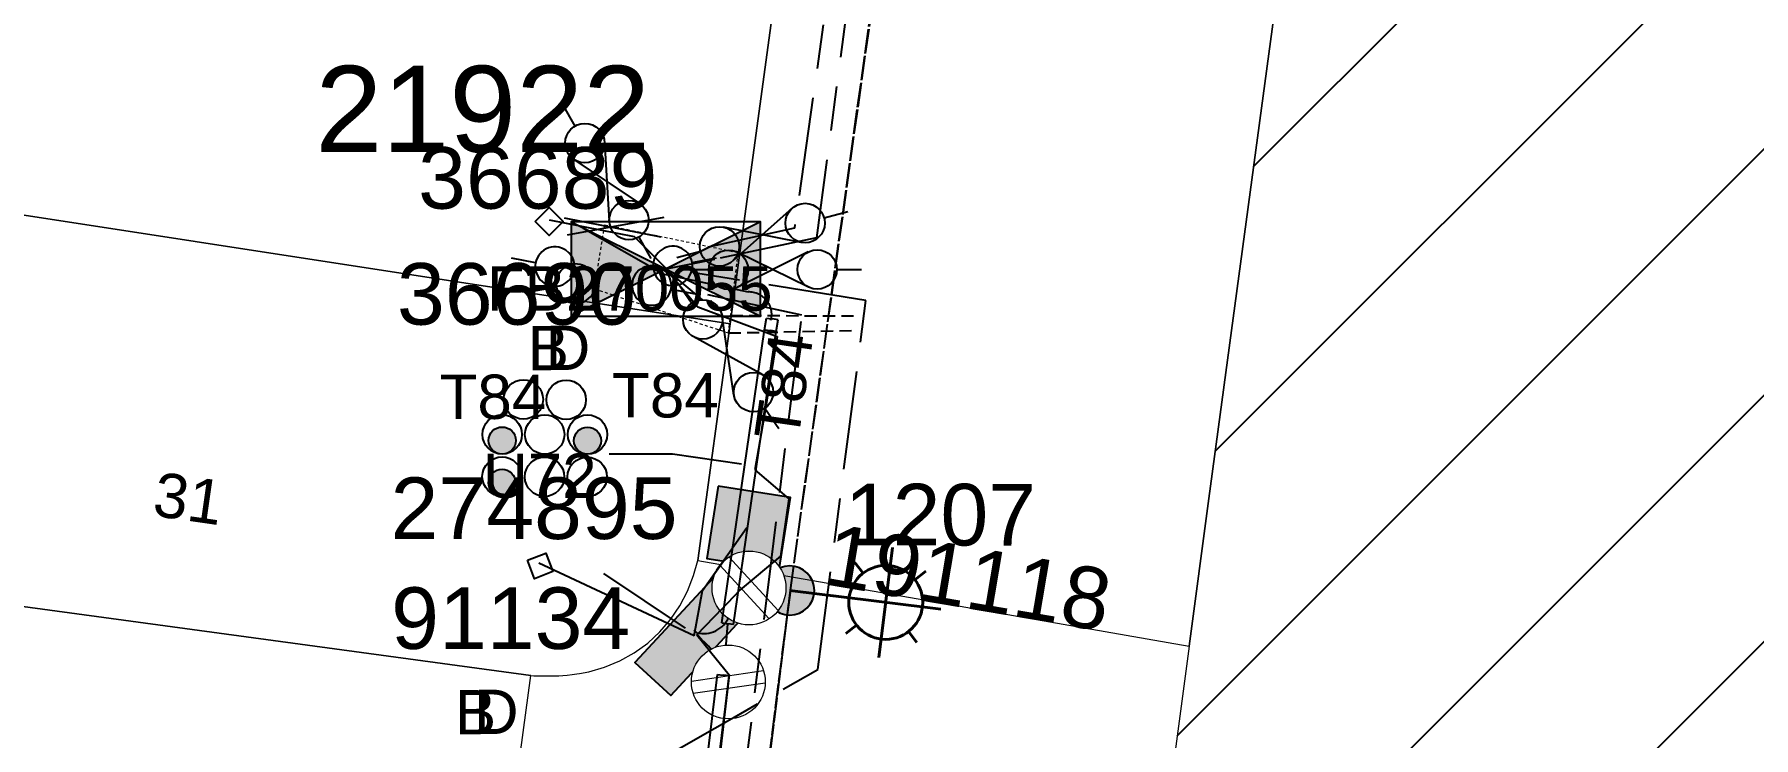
# Model space of a CAD drawing. Header units: metres. Extents: x 307881 to 309377, y 6244646 to 6245709.
# Drawn here: x 308409.3 to 308479.1, y 6245055.6 to 6245084.2 of the extents above; entities that cross this region are included whole.
import ezdxf
from ezdxf.enums import TextEntityAlignment as Align

# ---------------------------------------------------------------- set-up
doc = ezdxf.new("R2010")
doc.units = ezdxf.units.M
for name, pattern in [('Cable Exist OH', [1, 1, 0]), ('Cable Exist UG', [8.2, 4, -1.2, 1.8, -1.2]), ('DASHED', [0.75, 0.5, -0.25]), ('HIDDEN', [0.375, 0.25, -0.125]), ('HIDDEN2', [0.1875, 0.125, -0.0625])]:
    doc.linetypes.add(name, pattern=pattern)
doc.layers.get('0').update_dxf_attribs({"color": 6})
for name, color, linetype in [('_User Miscellaneous1', 7, 'Continuous'), ('_User Miscellaneous7', 7, 'Continuous'), ('_User Miscellaneous9', 7, 'Continuous'), ('Duct_SP_EXT', 7, 'Continuous'), ('Equip_HV_EXT', 7, 'Continuous'), ('Equip_LV_EXT', 7, 'Continuous'), ('Equip_SP_SL_EXT', 7, 'Continuous'), ('Mains_HV_EXT', 7, 'Continuous'), ('Mains_LV_EXT', 7, 'Continuous'), ('Mains_LV_SL_EXT', 7, 'Continuous'), ('Mains_SL_EXT', 7, 'Continuous'), ('Services_SP_EXT', 7, 'Continuous'), ('Sub_SP_EXT', 7, 'Continuous'), ('SupportsOH_SP_TR_HV_LV_SL_EXT', 7, 'Continuous'), ('SupportsUG_SP_LV_EXT', 7, 'Continuous'), ('SupportsUG_SP_LV_SL_EXT', 7, 'Continuous'), ('Trench_SP_EXT', 7, 'Continuous')]:
    doc.layers.add(name, color=color, linetype=linetype)
for name, color, linetype, lineweight in [('Cadastre Buildings_SP_EXT', 9, 'Continuous', 5), ('Cadastre Land Parcels_SP_EXT', 9, 'Continuous', 5), ('Cadastre Other Property_SP_EXT', 9, 'HIDDEN', 5), ('Cadastre Roads_SP_EXT', 9, 'Continuous', 5)]:
    doc.layers.add(name, color=color, linetype=linetype, lineweight=lineweight)
doc.layers.add('UNKNOWN_FEATURES', color=1, linetype='DASHED', plot=False)
doc.styles.add('COLUMN_LABEL', font='arial.ttf')
doc.styles.add('iecARIAL', font='arial.ttf', dxfattribs={"height": 2})
doc.styles.add('POLE_LABEL', font='arial.ttf')
doc.styles.get("Standard").update_dxf_attribs({"font": 'arial.ttf'})
doc.styles.add('SWITCH_LABEL', font='arial.ttf', dxfattribs={"height": 2.5})

# ---------------------------------------------------------------- blocks, each defined once
blk = doc.blocks.new('SUB_PADMOUNT_EXT')
for points in [[(0, 0), (-3.84, 1.92), (-3.84, -1.92)], [(0, 0), (3.84, 1.92), (3.84, -1.92)]]:
    blk.add_hatch(color=256).paths.add_polyline_path(points)
for p, q in [((3.84, 1.92), (-3.84, -1.92)), ((-3.84, 1.92), (3.84, -1.92))]:
    blk.add_line(p, q)
blk.add_lwpolyline([(-3.84, -1.92), (3.84, -1.92), (3.84, 1.92), (-3.84, 1.92)], close=True)
for tag, height, flags, p in [('ASSET_NUM', 2.5, 8, (2, 2)), ('STREET_CODE', 0.2, 9, (1.5, 0)), ('OPERATING_VOLTAGE', 0.2, 9, (1.5, -0.6)), ('ORIENTATION', 0.2, 9, (1.5, -0.8)), ('CONSTRUCTED_VOLTAGE', 0.2, 9, (1.5, -0.2)), ('NO_PHASES', 0.2, 9, (1.5, -0.4)), ('OWNED_BY', 0.2, 9, (1.5, -1)), ('OPERATED_BY', 0.2, 9, (1.5, -1.2)), ('MAINTAINED_BY', 0.2, 9, (1.5, -1.4)), ('SECONDARY_VOLTAGE', 0.2, 9, (1.5, -1.6)), ('STATE', 0.2, 9, (1.5, -1.8)), ('PARENT', 0.2, 9, (1.5, -2)), ('SUBSTATION_TYPE', 0.2, 9, (1.5, -2.2)), ('USAGE', 0.2, 9, (1.5, -2.4)), ('LEGEND', 0.2, 9, (1.5, -2.6)), ('LOCATION', 0.2, 9, (1.5, -2.8)), ('STREETNAME', 0.2, 9, (1.5, -3)), ('SUBURB', 0.2, 9, (1.5, -3.2)), ('NOTES', 0.2, 9, (1.5, -3.4)), ('Z', 0.2, 1, (1.5, -3.6))]:
    blk.add_attdef(tag, text='', height=height, dxfattribs=dict(flags=flags)).set_placement(p, align=Align.MIDDLE_LEFT)
blk = doc.blocks.new('COLUMN_EXT')
blk.add_hatch(color=256).paths.add_polyline_path([(-1.485, 1.485), (-1.485, -1.485), (1.485, -1.485), (1.485, 1.485)])
blk.add_lwpolyline([(-1.485, -1.485), (1.485, -1.485), (1.485, 1.485), (-1.485, 1.485)], close=True)
for tag, height, style, flags, p in [('ASSET_NUM', 2.5, 'COLUMN_LABEL', 8, (2, 2)), ('STRUCTURE_PLANT_NUMBER', 0.2, 'POLE_LABEL', 9, (1.813, 0.031)), ('STREET_CODE', 0.2, 'COLUMN_LABEL', 9, (1.813, -0.2))]:
    blk.add_attdef(tag, text='', height=height, dxfattribs=dict(style=style, flags=flags)).set_placement(p, align=Align.MIDDLE_LEFT)
at = {"flags": 9}
for tag, p in [('OWNED_BY', (1.813, -0.6)), ('STATE', (1.813, -0.8)), ('COLUMN_TYPE', (1.813, -0.4)), ('USAGE', (1.813, -1)), ('LEGEND', (1.813, -1.2)), ('LOCATION', (1.813, -1.4)), ('STREETNAME', (1.813, -1.6)), ('SUBURB', (1.813, -1.8)), ('NOTES', (1.813, -2))]:
    blk.add_attdef(tag, text='', height=0.2, dxfattribs=at).set_placement(p, align=Align.MIDDLE_LEFT)
at = {"flags": 1}
blk.add_attdef('Z', (1.813, -2.351), '', height=0.2, dxfattribs=at)
blk = doc.blocks.new('PILLAR_EXT')
blk.add_hatch(color=256).paths.add_polyline_path([(-2.475, 0.99), (-2.475, -0.99), (2.475, -0.99), (2.475, 0.99)])
blk.add_lwpolyline([(-2.475, -0.99), (2.475, -0.99), (2.475, 0.99), (-2.475, 0.99)], close=True)
at = {"style": 'iecARIAL', "flags": 8}
blk.add_attdef('ASSET_NUM', (1.5, 3.5), '', height=2.5, dxfattribs=at)
for tag, p, flags in [('OWNED_BY', (0, -0.2), 9), ('STATE', (0, -0.4), 9), ('SUPPORT_TYPE', (0, -0.6), 9), ('USAGE', (0, -0.8), 9), ('LEGEND', (0, -1), 9), ('LOCATION', (0, -1.2), 9), ('NOTES', (0, -1.4), 9), ('STREETNAME', (0, -1.8), 9), ('SUBURB', (0, -2), 1), ('PARENT', (0, -1.6), 9)]:
    blk.add_attdef(tag, p, '', height=0.2, dxfattribs=dict(flags=flags))
blk = doc.blocks.new('DUCT_EXT')
blk.add_circle((0, 0.8), 0.8)
at = {"flags": 1}
blk.add_attdef('Z', (0, 0), '', height=0.2, dxfattribs=at)
at = {"flags": 9}
for tag, p in [('DUCT_CODE', (0, 0)), ('XSECT_TYPE', (0, -0.2)), ('STATE', (0, -0.6)), ('FB_REFERENCE', (0, -0.4)), ('NOTES', (0, -0.8))]:
    blk.add_attdef(tag, text='', height=0.2, dxfattribs=at).set_placement(p, align=Align.MIDDLE_LEFT)
blk = doc.blocks.new('*U70')
at = {"lineweight": 40}
for p, q in [((4.171, 1.749), (3.616, -2.716)), ((2.626, 1.144), (2.972, 0.7)), ((5.52, 0.784), (5.077, 0.438)), ((0, 0), (2.408, -0.299)), ((1.661, -0.206), (6.126, -0.761)), ((2.266, -1.751), (2.71, -1.405)), ((5.161, -2.111), (4.815, -1.667))]:
    blk.add_line(p, q, dxfattribs=at)
blk.add_circle((3.893, -0.484), 1.5, dxfattribs=at)
at = {"color": 7, "style": 'iecARIAL', "flags": 8}
blk.add_attdef('ASSET_NUM', (1.5, 1.5), '', height=2.5, dxfattribs=at)
for tag, p, height, flags in [('CONSTRUCTED_VOLTAGE', (0.981, -0.653), 0.2, 9), ('CONTROL_TYPE', (0.981, -0.853), 0.2, 9), ('LANTERN_PURPOSE', (0.981, -1.053), 0.2, 9), ('LANTERN_TYPE', (0.981, -1.253), 0.2, 9), ('NO_PHASES', (0.981, -1.453), 0.2, 9), ('LNUMBER', (2.181, -3.253), 2.5, 8), ('OPERATING_VOLTAGE', (0.981, -1.653), 0.2, 9), ('ORIENTATION', (0.981, -1.853), 0.2, 9), ('OWNED_BY', (0.981, -2.053), 0.2, 9), ('STATE', (0.981, -2.253), 0.2, 9), ('CEXIST', (0.981, -2.653), 0.2, 9), ('CNEW', (0.981, -2.853), 0.2, 9), ('USAGE', (0.981, -2.453), 0.2, 9), ('CNUMBER', (0.981, -3.053), 0.2, 9), ('CREMOVE', (0.981, -3.253), 0.2, 9), ('CREPLACE', (0.981, -3.453), 0.2, 9), ('LKINGHEIGHT', (0.981, -3.653), 0.2, 9), ('LBRACKET', (0.981, -3.853), 0.2, 9), ('LBRACKETVOCAB', (0.981, -4.053), 0.2, 9), ('LCATEGORY', (0.981, -4.253), 0.2, 9), ('LCHARGE1', (0.981, -4.453), 0.2, 9), ('LCHARGE1PERCENT', (0.981, -4.653), 0.2, 9), ('LCHARGE2', (0.981, -4.853), 0.2, 9), ('LCHARGE2PERCENT', (0.981, -5.053), 0.2, 9), ('LCHARGE3', (0.981, -5.253), 0.2, 9), ('LCHARGE3PERCENT', (0.981, -5.453), 0.2, 9), ('LEXIST', (0.981, -5.653), 0.2, 9), ('LLAMP', (0.981, -5.853), 0.2, 9), ('LLAMPVOCAB', (0.981, -6.053), 0.2, 9), ('LMAST', (0.981, -6.253), 0.2, 9), ('LMASTVOCAB', (0.981, -6.453), 0.2, 9), ('LNEW', (0.981, -6.653), 0.2, 9), ('LANTNUMBER', (0.981, -6.853), 0.2, 9), ('LOUTREACH', (0.981, -7.253), 0.2, 9), ('LOUTREACHVOCAB', (0.981, -7.453), 0.2, 9), ('LRATECODE', (0.981, -7.653), 0.2, 9), ('LREMOVE', (0.981, -7.853), 0.2, 9), ('LREPLACE', (0.981, -8.053), 0.2, 9), ('LTYPE', (0.981, -8.253), 0.2, 9), ('LTYPEVOCAB', (0.981, -8.453), 0.2, 9), ('STREETNAME', (0.981, -9.253), 0.2, 9), ('LEGEND', (0.981, -8.653), 0.2, 9), ('LOCATION', (0.981, -8.853), 0.2, 9), ('NOTES', (0.981, -9.053), 0.2, 9), ('SUBURB', (0.981, -9.453), 0.2, 1)]:
    blk.add_attdef(tag, p, '', height=height, dxfattribs=dict(flags=flags))
blk = doc.blocks.new('CCP_EXT')
at = {"flags": 9}
for tag, p in [('USAGE', (0, -1.2)), ('LEGEND', (0, -1.4)), ('STATE', (0, -1.8)), ('LIFE_SUPPORT', (0, -1.6)), ('NOTES', (0, -2))]:
    blk.add_attdef(tag, text='', height=0.2, dxfattribs=at).set_placement(p, align=Align.MIDDLE_LEFT)
blk.add_wipeout([(0, 0.566), (0.566, 0), (0, -0.566), (-0.566, 0)])
blk.add_lwpolyline([(-0.566, 0), (0, 0.566), (0.566, 0), (0, -0.566), (-0.566, 0)])
at = {"flags": 1}
blk.add_attdef('Z', (0, 0), '', height=0.2, dxfattribs=at)
at = {"flags": 9}
for tag, p in [('CCP_TYPE', (0, 0)), ('OPERATING_VOLTAGE', (0, -0.6)), ('ORIENTATION', (0, -0.8)), ('CONSTRUCTED_VOLTAGE', (0, -0.2)), ('NO_PHASES', (0, -0.4)), ('OWNED_BY', (0, -1))]:
    blk.add_attdef(tag, text='', height=0.2, dxfattribs=at).set_placement(p, align=Align.MIDDLE_LEFT)
blk = doc.blocks.new('POLE_EXT')
blk.add_hatch(color=256).paths.add_polyline_path([(-1, 0, 1), (1, 0, 1)])
blk.add_lwpolyline([(-1, 0, 1), (1, 0, 1)], format="xyb", close=True)
for tag, height, flags, p in [('pNumber', 2.5, 8, (-17.84, 2.067)), ('OWNED_BY', 0.2, 9, (1.355, -0.4)), ('SPECIAL_USE', 0.2, 9, (1.355, -0.8)), ('PARENT', 0.2, 9, (1.355, -0.6)), ('cLV', 0.2, 9, (1.355, -1.4)), ('STATE', 0.2, 9, (1.355, -1)), ('USAGE', 0.2, 9, (1.355, -1.2)), ('cHV', 0.2, 9, (1.355, -2)), ('hDepth', 0.2, 9, (1.355, -1.6)), ('hDia', 0.2, 9, (1.355, -1.8)), ('LBRACKET', 0.2, 9, (1.355, -2.2)), ('LExisting', 0.2, 9, (1.355, -2.4)), ('LANTNUMBER', 0.2, 9, (1.355, -2.6)), ('LOther', 0.2, 9, (1.355, -2.8)), ('cLinedev', 0.2, 9, (1.355, -3.4)), ('LRemove', 0.2, 9, (1.355, -3)), ('LEGEND', 0.2, 9, (1.355, -3.2)), ('pExisting', 0.2, 9, (1.355, -3.8)), ('LOCATION', 0.2, 9, (1.355, -3.6)), ('PFNUMBER', 0.2, 9, (1.355, -4)), ('NEWPFNUMBER', 0.2, 9, (1.355, -4.2)), ('pFooting', 0.2, 9, (1.355, -4.4)), ('pNew', 0.2, 9, (1.355, -4.6)), ('pRelocate', 0.2, 9, (1.355, -5)), ('pRemove', 0.2, 9, (1.355, -5.2)), ('pReplace', 0.2, 9, (1.355, -5.4)), ('pStay', 0.2, 9, (1.355, -5.6)), ('cspan', 0.2, 9, (1.355, -6)), ('STREETNAME', 0.2, 9, (1.355, -6.2)), ('pType', 0.2, 9, (1.355, -5.8)), ('SUBURB', 0.2, 9, (1.355, -6.4)), ('OPERATED_BY', 0.2, 9, (1.355, -7.014)), ('NOTES', 0.2, 9, (1.355, -6.6)), ('MAINTAINED_BY', 0.2, 9, (1.355, -6.814))]:
    blk.add_attdef(tag, text='', height=height, dxfattribs=dict(flags=flags)).set_placement(p, align=Align.MIDDLE_LEFT)
at = {"style": 'POLE_LABEL'}
for tag, height, flags, p in [('ASSET_NUM', 2.5, 8, (2, 2)), ('STRUCTURE_PLANT_NUMBER', 0.2, 9, (1.355, 0.028)), ('STREET_CODE', 0.2, 9, (1.355, -0.2))]:
    blk.add_attdef(tag, text='', height=height, dxfattribs=dict(at, flags=flags)).set_placement(p, align=Align.MIDDLE_LEFT)
at = {"flags": 1}
blk.add_attdef('Z', (1.355, -7.328), '', height=0.2, dxfattribs=at)
blk = doc.blocks.new('LV_UG_LINKS_CLOSED_EXT')
blk.add_wipeout([(-1.056, 1.057), (-1.18, 0.916), (-1.286, 0.761), (-1.371, 0.594), (-1.435, 0.417), (-1.476, 0.234), (-1.493, 0.047), (-1.487, -0.14), (-1.458, -0.326), (-1.406, -0.506), (-1.331, -0.678), (-1.236, -0.839), (-1.121, -0.988), (-0.988, -1.12), (-0.84, -1.235), (-0.679, -1.331), (-0.506, -1.406), (-0.326, -1.458), (-0.141, -1.487), (0.047, -1.493), (0.233, -1.476), (0.416, -1.435), (0.593, -1.371), (0.76, -1.286), (0.915, -1.181), (1.056, -1.057), (1.18, -0.916), (1.286, -0.761), (1.371, -0.594), (1.435, -0.417), (1.476, -0.234), (1.493, -0.047), (1.487, 0.14), (1.458, 0.326), (1.406, 0.506), (1.331, 0.678), (1.236, 0.839), (1.121, 0.988), (0.988, 1.12), (0.84, 1.235), (0.679, 1.331), (0.506, 1.406), (0.326, 1.458), (0.141, 1.487), (-0.047, 1.493), (-0.233, 1.476), (-0.416, 1.435), (-0.593, 1.371), (-0.76, 1.286), (-0.915, 1.181)])
at = {"lineweight": 20}
for p, q in [((-0.25, -1.479), (-0.25, 1.479)), ((0.25, -1.479), (0.25, 1.479))]:
    blk.add_line(p, q, dxfattribs=at)
blk.add_circle((0, 0), 1.5, dxfattribs=at)
at = {"flags": 9}
for tag, p in [('ACTUAL_STATUS', (0, 0)), ('OPERATING_VOLTAGE', (0, -0.6)), ('ORIENTATION', (0, -0.8)), ('CONSTRUCTED_VOLTAGE', (0, -0.2)), ('NO_PHASES', (0, -0.4)), ('STATE', (0, -1)), ('SWITCH_TYPE', (0, -1.2)), ('USAGE', (0, -1.4)), ('NOTES', (0, -1.6))]:
    blk.add_attdef(tag, text='', height=0.2, dxfattribs=at).set_placement(p, align=Align.MIDDLE_LEFT)
at = {"flags": 1}
blk.add_attdef('Z', (0, 0), '', height=0.2, dxfattribs=at)
blk = doc.blocks.new('LV_UG_DFUSE_CLOSED_EXT')
for points in [[(5.04, 0.726), (2.156, -0.717)], [(5.049, -0.707), (2.156, 0.717)], [(1, 0), (0, 0)], [(6.2, 0.013), (7.2, 0.013)]]:
    blk.add_lwpolyline(points)
for centre in [(1.8, 0), (5.4, 0.011)]:
    blk.add_circle(centre, 0.8)
at = {"flags": 9}
for tag, p in [('ACTUAL_STATUS', (0, 0)), ('OPERATING_VOLTAGE', (0, -0.6)), ('ORIENTATION', (0, -0.8)), ('CONSTRUCTED_VOLTAGE', (0, -0.2)), ('NO_PHASES', (0, -0.4)), ('STATE', (0, -1)), ('SWITCH_TYPE', (0, -1.2)), ('USAGE', (0, -1.4)), ('NOTES', (0, -1.6))]:
    blk.add_attdef(tag, text='', height=0.2, dxfattribs=at).set_placement(p, align=Align.MIDDLE_LEFT)
at = {"flags": 1}
blk.add_attdef('Z', (0, 0), '', height=0.2, dxfattribs=at)
blk = doc.blocks.new('SWG_HOLEC_SU_EXT')
blk.add_line((1.8, -2), (5.8, -2))
for points in [[(1.8, -0.8, 1), (1.8, 0.8, 1)], [(5.8, -0.8, 1), (5.8, 0.8, 1)]]:
    blk.add_lwpolyline(points, format="xyb", close=True)
for points in [[(1, 0), (0, 0)], [(6.6, 0), (7.6, 0)]]:
    blk.add_lwpolyline(points)
at = {"style": 'SWITCH_LABEL', "flags": 8}
blk.add_attdef('ASSET_NUM', text='', height=2.5, rotation=179.95437, dxfattribs=at).set_placement((-2.4, 0), align=Align.MIDDLE_LEFT)
at = {"flags": 1}
blk.add_attdef('Z', (0, 0), '', height=0.2, dxfattribs=at)
at = {"flags": 9}
for tag, p in [('ACTUAL_STATUS', (0, -0.4)), ('CONSTRUCTED_VOLTAGE', (0, -0.6)), ('NO_PHASES', (0, -0.8)), ('OPERATING_VOLTAGE', (0, -1)), ('ORIENTATION', (0, -1.2)), ('OWNED_BY', (0, -1.4)), ('STATE', (0, -1.8)), ('SWITCH_TYPE', (0, -2)), ('PARENT', (0, -1.6)), ('STREETNAME', (0, -2.6)), ('SUBURB', (0, -2.8)), ('USAGE', (0, -2.2)), ('LOCATION', (0, -2.4)), ('NOTES', (0, -3))]:
    blk.add_attdef(tag, text='', height=0.2, dxfattribs=at).set_placement(p, align=Align.MIDDLE_LEFT)
at = {"style": 'SWITCH_LABEL', "flags": 9}
blk.add_attdef('STREET_CODE', text='', height=0.2, dxfattribs=at).set_placement((0, -0.2), align=Align.MIDDLE_LEFT)
blk = doc.blocks.new('CABLE_LARGE_EXT')
h = blk.add_hatch(color=256)
edge = h.paths.add_edge_path()
edge.add_arc((0, 0.55), 0.55, 0, 360)
blk.add_circle((0, 0.55), 0.55)
at = {"flags": 1}
blk.add_attdef('Z', (0, 0), '', height=0.2, dxfattribs=at)
at = {"flags": 9}
for tag, p in [('COND_CODE', (0, 0)), ('XSECT_SIZE', (0, -0.6)), ('STATE', (0, -0.4)), ('FB_REFERENCE', (0, -0.2)), ('NOTES', (0, -0.8))]:
    blk.add_attdef(tag, text='', height=0.2, dxfattribs=at).set_placement(p, align=Align.MIDDLE_LEFT)

msp = doc.modelspace()

# ---------------------------------------------------------------- hatches: boundary and pattern name
at = {"layer": '_User Miscellaneous1'}
h = msp.add_hatch(dxfattribs=at)
h.set_pattern_fill('JIS_WOOD', scale=10, style=0)
h.paths.add_polyline_path([(308499.654, 6245022.346), (308501.291, 6245034.442), (308502.952, 6245046.565), (308504.571, 6245058.572), (308506.186, 6245070.474), (308507.803, 6245082.481), (308511.415, 6245109.22), (308513.395, 6245123.956), (308515.529, 6245139.408), (308517.482, 6245153.547), (308469.821, 6245160.142), (308467.83, 6245145.562), (308465.78, 6245130.528), (308463.787, 6245115.695), (308461.833, 6245101.183), (308460.193, 6245089.012), (308457.003, 6245065.341), (308456.196, 6245059.342), (308452.502, 6245031.637), (308450.558, 6245016.839), (308498.059, 6245010.546)])

# ---------------------------------------------------------------- linework, layer by layer
at = {"layer": '_User Miscellaneous7'}
msp.add_lwpolyline([(308432.648, 6245067.152), (308435.217, 6245067.152), (308438.018, 6245066.741)], dxfattribs=at)
at = {"layer": 'Cadastre Land Parcels_SP_EXT', "linetype": 'Continuous'}
msp.add_lwpolyline([(308499.654, 6245022.346), (308501.291, 6245034.442), (308502.952, 6245046.565), (308504.571, 6245058.572), (308506.186, 6245070.474), (308507.803, 6245082.481), (308511.415, 6245109.22), (308513.395, 6245123.956), (308515.529, 6245139.408), (308517.482, 6245153.547), (308469.821, 6245160.142), (308467.83, 6245145.562), (308465.78, 6245130.528), (308463.787, 6245115.695), (308461.833, 6245101.183), (308460.193, 6245089.012), (308457.003, 6245065.341), (308456.196, 6245059.342), (308452.502, 6245031.637), (308450.558, 6245016.839), (308498.059, 6245010.546), (308499.654, 6245022.346)], close=True, dxfattribs=at)
msp.add_lwpolyline([(308404.151, 6245061.591), (308429.463, 6245058.148), (308429.463, 6245058.148), (308429.589, 6245058.141), (308429.714, 6245058.137), (308429.966, 6245058.131), (308430.262, 6245058.13), (308430.432, 6245058.133), (308430.602, 6245058.137), (308430.772, 6245058.145), (308430.941, 6245058.16), (308431.141, 6245058.184), (308431.34, 6245058.214), (308431.438, 6245058.23), (308431.819, 6245058.295), (308432.464, 6245058.481), (308433.083, 6245058.74), (308433.669, 6245059.069), (308434.212, 6245059.464), (308434.705, 6245059.919), (308435.143, 6245060.428), (308435.521, 6245060.984), (308435.831, 6245061.579), (308436.07, 6245062.207), (308436.249, 6245062.812), (308437.559, 6245072.428), (308394.1, 6245079.117)], dxfattribs=at)
at = {"layer": 'Cadastre Other Property_SP_EXT', "linetype": 'HIDDEN2'}
msp.add_lwpolyline([(308432.454, 6245076.44), (308432.039, 6245073.851), (308437.496, 6245072.055), (308437.883, 6245075.309), (308432.454, 6245076.44)], close=True, dxfattribs=at)
at = {"layer": 'Cadastre Roads_SP_EXT', "linetype": 'Continuous'}
msp.add_lwpolyline([(308445.675, 6245132.042), (308443.661, 6245117.244), (308441.647, 6245102.446), (308439.579, 6245087.228), (308437.559, 6245072.428), (308436.249, 6245062.812), (308444.573, 6245061.365), (308456.196, 6245059.342), (308457.003, 6245065.341), (308460.193, 6245089.012), (308461.833, 6245101.183), (308463.787, 6245115.695), (308465.78, 6245130.528)], dxfattribs=at)
at = {"layer": 'Duct_SP_EXT'}
for p, q in [((308438.959, 6245072.187), (308439.036, 6245072.662)), ((308439.036, 6245072.662), (308439.273, 6245072.623)), ((308439.51, 6245072.585), (308439.273, 6245072.623)), ((308439.433, 6245072.113), (308439.51, 6245072.585)), ((308438.959, 6245072.187), (308439.196, 6245072.15)), ((308439.433, 6245072.113), (308439.196, 6245072.15))]:
    msp.add_line(p, q, dxfattribs=at)
at = {"layer": 'Mains_HV_EXT', "linetype": 'Cable Exist UG'}
for points in [[(308447.956, 6245127.861), (308441.067, 6245075.915), (308436.926, 6245075.038)], [(308436.926, 6245075.038), (308434.949, 6245074.651)], [(308436.433, 6245073.397), (308434.949, 6245074.651)]]:
    msp.add_lwpolyline(points, dxfattribs=at)
at = {"layer": 'Mains_LV_EXT', "linetype": 'Cable Exist UG'}
msp.add_lwpolyline([(308445.649, 6245116.098), (308445.089, 6245112.669), (308443.995, 6245104.859), (308445.294, 6245103.452), (308444.937, 6245100.828), (308443.529, 6245100.167), (308443.228, 6245097.838), (308440.17, 6245076.308), (308436.741, 6245075.547), (308434.949, 6245074.651)], dxfattribs=at)
at = {"layer": 'Trench_SP_EXT', "linetype": 'Cable Exist UG'}
for points in [[(308434.832, 6245074.459), (308431.599, 6245076.3)], [(308432.418, 6245062.295), (308436.106, 6245059.822)], [(308437.297, 6245058.074), (308437.464, 6245060.25)]]:
    msp.add_lwpolyline(points, dxfattribs=at)
for points in [[(308434.832, 6245074.459), (308438.298, 6245073.72), (308438.298, 6245073.72, -0.502202), (308439.219, 6245072.571)], [(308436.092, 6245059.999), (308436.206, 6245059.886), (308436.206, 6245059.886, 0.376244), (308437.505, 6245060.535)], [(308436.204, 6245059.836), (308436.438, 6245059.576), (308436.438, 6245059.576, -0.193496), (308437.268, 6245058.02)]]:
    msp.add_lwpolyline(points, format="xyb", dxfattribs=at)
at = {"layer": 'UNKNOWN_FEATURES'}
for points in [[(308437.58, 6245072.765), (308442.566, 6245072.752)], [(308437.496, 6245072.056), (308442.484, 6245072.152)]]:
    msp.add_lwpolyline(points, dxfattribs=at)

# ---------------------------------------------------------------- block references
at = {"layer": '_User Miscellaneous7'}
for name, p in [('DUCT_EXT', (308429.164, 6245068.558)), ('DUCT_EXT', (308430.905, 6245068.542)), ('DUCT_EXT', (308428.305, 6245067.138)), ('CABLE_LARGE_EXT', (308428.305, 6245067.138)), ('DUCT_EXT', (308430.03, 6245067.138)), ('DUCT_EXT', (308431.769, 6245067.133)), ('CABLE_LARGE_EXT', (308431.769, 6245067.133)), ('DUCT_EXT', (308428.298, 6245065.424)), ('DUCT_EXT', (308430.027, 6245065.42)), ('DUCT_EXT', (308431.76, 6245065.413)), ('CABLE_LARGE_EXT', (308428.298, 6245065.424))]:
    msp.add_blockref(name, p, dxfattribs=at)
at = {"layer": 'Equip_LV_EXT'}
for p, rotation in [((308435.391, 6245075.102), 15.09418540695192), ((308435.424, 6245074.087), 304.7006798115065)]:
    msp.add_blockref('LV_UG_DFUSE_CLOSED_EXT', p, dxfattribs=dict(at, rotation=rotation))
msp.add_blockref('LV_UG_DFUSE_CLOSED_EXT', (308435.694, 6245074.621), dxfattribs=at)
at = {"layer": 'Equip_SP_SL_EXT'}
ref = msp.add_blockref('*U70', (308439.986, 6245061.601), dxfattribs=at)
ref.add_attrib('ASSET_NUM', '191118', dxfattribs={"layer": '_User Miscellaneous7', "height": 2.5, "rotation": 350.40533, "style": 'iecARIAL'}).set_placement((308441.486, 6245063.101), align=Align.MIDDLE_LEFT)
at = {"layer": 'Sub_SP_EXT'}
ref = msp.add_blockref('SUB_PADMOUNT_EXT', (308434.949, 6245074.651), dxfattribs=at)
ref.add_attrib('ASSET_NUM', '21922', dxfattribs={"layer": '0', "height": 3.5}).set_placement((308434.313, 6245078.352), align=Align.BOTTOM_RIGHT)
at = {"layer": 'SupportsOH_SP_TR_HV_LV_SL_EXT'}
ref = msp.add_blockref('POLE_EXT', (308439.986, 6245061.601), dxfattribs=at)
ref.add_attrib('ASSET_NUM', '1207', dxfattribs={"layer": '_User Miscellaneous9', "height": 2.5, "rotation": 359.94649, "style": 'POLE_LABEL'}).set_placement((308442.216, 6245064.683), align=Align.MIDDLE_LEFT)
at = {"layer": 'SupportsUG_SP_LV_EXT'}
ref = msp.add_blockref('PILLAR_EXT', (308436.106, 6245059.822), dxfattribs=dict(at, rotation=227.1754525222321))
ref.add_attrib('ASSET_NUM', '91134', dxfattribs={"layer": '_User Miscellaneous9', "height": 2.5, "style": 'iecARIAL'}).set_placement((308433.506, 6245060.478), align=Align.MIDDLE_RIGHT)
at = {"layer": 'SupportsUG_SP_LV_SL_EXT'}
ref = msp.add_blockref('COLUMN_EXT', (308438.315, 6245064.142), dxfattribs=dict(at, rotation=261.1419357079224))
ref.add_attrib('ASSET_NUM', '274895', dxfattribs={"layer": '_User Miscellaneous9', "height": 2.5, "style": 'COLUMN_LABEL'}).set_placement((308435.425, 6245064.941), align=Align.MIDDLE_RIGHT)

# ---------------------------------------------------------------- texts
at = {"layer": '_User Miscellaneous7'}
for s, p in [('FB270055', (308427.679, 6245072.962)), ('B', (308429.342, 6245070.543)), ('D', (308430.068, 6245070.554)), ('T84', (308425.761, 6245068.566)), ('T84', (308432.766, 6245068.624)), ('U72', (308427.526, 6245065.361)), ('B', (308426.385, 6245055.759)), ('D', (308427.156, 6245055.775))]:
    msp.add_text(s, height=1.8, dxfattribs=at).set_placement(p)
msp.add_text('T84', height=1.8, rotation=81.77677, dxfattribs=at).set_placement((308440.318, 6245067.617))
at = {"layer": 'Cadastre Land Parcels_SP_EXT'}
msp.add_text('31', height=1.8, rotation=351.82211, dxfattribs=at).set_placement((308414.054, 6245064.645))

# ---------------------------------------------------------------- next in the draw order: block references
at = {"layer": 'Equip_LV_EXT', "rotation": 222.573666602394}
msp.add_blockref('LV_UG_LINKS_CLOSED_EXT', (308438.326, 6245061.704), dxfattribs=at)
at = {"layer": 'Services_SP_EXT'}
msp.add_blockref('CCP_EXT', (308430.212, 6245076.58), dxfattribs=at)
at = {"layer": 'Services_SP_EXT', "rotation": 336.1353002433622}
msp.add_blockref('CCP_EXT', (308429.849, 6245062.596), dxfattribs=at)

# ---------------------------------------------------------------- next in the draw order: linework, layer by layer
at = {"layer": 'Duct_SP_EXT'}
for p, q in [((308437.226, 6245060.285), (308438.959, 6245072.187)), ((308437.701, 6245060.216), (308439.433, 6245072.113)), ((308437.226, 6245060.285), (308437.464, 6245060.25)), ((308437.701, 6245060.216), (308437.464, 6245060.25))]:
    msp.add_line(p, q, dxfattribs=at)
at = {"layer": 'Mains_SL_EXT', "linetype": 'Cable Exist OH'}
msp.add_lwpolyline([(308440.006, 6245061.615), (308446.848, 6245110.725)], dxfattribs=at)

# ---------------------------------------------------------------- next in the draw order: block references
at = {"layer": 'Equip_LV_EXT', "rotation": 278.1942121083284}
msp.add_blockref('LV_UG_LINKS_CLOSED_EXT', (308437.486, 6245057.889), dxfattribs=at)
at = {"layer": 'Services_SP_EXT'}
msp.add_blockref('CCP_EXT', (308430.212, 6245076.58), dxfattribs=at)
at = {"layer": 'Services_SP_EXT', "rotation": 336.1353002433622}
msp.add_blockref('CCP_EXT', (308429.849, 6245062.596), dxfattribs=at)

# ---------------------------------------------------------------- next in the draw order: linework, layer by layer
at = {"layer": 'Cadastre Buildings_SP_EXT', "linetype": 'Continuous'}
msp.add_lwpolyline([(308441.647, 6245102.446), (308398.317, 6245109.078), (308396.19, 6245093.978), (308394.1, 6245079.117), (308437.559, 6245072.428), (308439.579, 6245087.228), (308441.647, 6245102.446)], close=True, dxfattribs=at)
at = {"layer": 'Cadastre Roads_SP_EXT', "linetype": 'Continuous'}
msp.add_lwpolyline([(308402.094, 6245046.486), (308412.424, 6245045.074), (308427.449, 6245043.019), (308427.684, 6245044.775), (308428.538, 6245051.202), (308429.463, 6245058.148), (308404.151, 6245061.591)], dxfattribs=at)
at = {"layer": 'Duct_SP_EXT'}
for p, q in [((308435.42, 6245044.786), (308437.041, 6245058.188)), ((308435.897, 6245044.729), (308437.518, 6245058.13)), ((308437.041, 6245058.188), (308437.28, 6245058.159)), ((308437.518, 6245058.13), (308437.28, 6245058.159))]:
    msp.add_line(p, q, dxfattribs=at)
at = {"layer": 'Mains_HV_EXT', "linetype": 'Cable Exist UG'}
msp.add_lwpolyline([(308435.908, 6245036.008), (308440.473, 6245072.779), (308436.651, 6245073.602)], dxfattribs=at)
at = {"layer": 'Mains_LV_EXT', "linetype": 'Cable Exist OH'}
msp.add_lwpolyline([(308434.897, 6245020.801), (308440.006, 6245061.615), (308446.888, 6245110.704), (308451.006, 6245141.582)], dxfattribs=at)
at = {"layer": 'Mains_LV_EXT', "linetype": 'Cable Exist UG'}
for points in [[(308354.681, 6245067.069), (308383.53, 6245053.337), (308393.828, 6245049.97), (308399.248, 6245048.911), (308425.058, 6245044.934), (308426.44, 6245046.221), (308429.153, 6245045.627), (308433.895, 6245044.864), (308435.202, 6245055.017), (308441.124, 6245058.393), (308443.075, 6245073.37), (308434.951, 6245074.681)], [(308434.949, 6245074.651), (308436.244, 6245073.112), (308439.472, 6245071.917), (308438.965, 6245068.833), (308438.559, 6245066.496), (308439.943, 6245065.326), (308439.61, 6245062.999), (308437.974, 6245061.622), (308436.201, 6245059.789)], [(308436.209, 6245059.795), (308437.519, 6245058.182), (308434.826, 6245034.533)]]:
    msp.add_lwpolyline(points, dxfattribs=at)
at = {"layer": 'Mains_LV_SL_EXT', "linetype": 'Cable Exist UG'}
msp.add_lwpolyline([(308436.102, 6245059.754), (308436.433, 6245061.601), (308438.243, 6245064.158)], dxfattribs=at)
at = {"layer": 'Mains_SL_EXT', "linetype": 'Cable Exist OH'}
msp.add_lwpolyline([(308440.006, 6245061.615), (308434.897, 6245020.801)], dxfattribs=at)
at = {"layer": 'Services_SP_EXT'}
for points in [[(308434.951, 6245074.681), (308433.671, 6245075.962), (308430.229, 6245076.642)], [(308436.102, 6245059.754), (308429.793, 6245062.705)]]:
    msp.add_lwpolyline(points, dxfattribs=at)

# ---------------------------------------------------------------- next in the draw order: block references
at = {"layer": 'Equip_HV_EXT'}
ref = msp.add_blockref('SWG_HOLEC_SU_EXT', (308437.002, 6245075.102), dxfattribs=dict(at, rotation=190.3693346027533))
ref.add_attrib('ASSET_NUM', '36689', dxfattribs={"layer": '0', "height": 2.5, "style": 'SWITCH_LABEL'}).set_placement((308434.603, 6245076.352), align=Align.BOTTOM_RIGHT)
ref = msp.add_blockref('SWG_HOLEC_SU_EXT', (308436.142, 6245073.643), dxfattribs=dict(at, rotation=169.0052227547223))
ref.add_attrib('ASSET_NUM', '36690', dxfattribs={"layer": '0', "height": 2.5, "style": 'SWITCH_LABEL'}).set_placement((308433.743, 6245074.893), align=Align.TOP_RIGHT)
at = {"layer": 'Equip_LV_EXT', "rotation": 119.648099637697}
msp.add_blockref('LV_UG_DFUSE_CLOSED_EXT', (308434.344, 6245075.075), dxfattribs=at)

doc.saveas('drawing.dxf')
